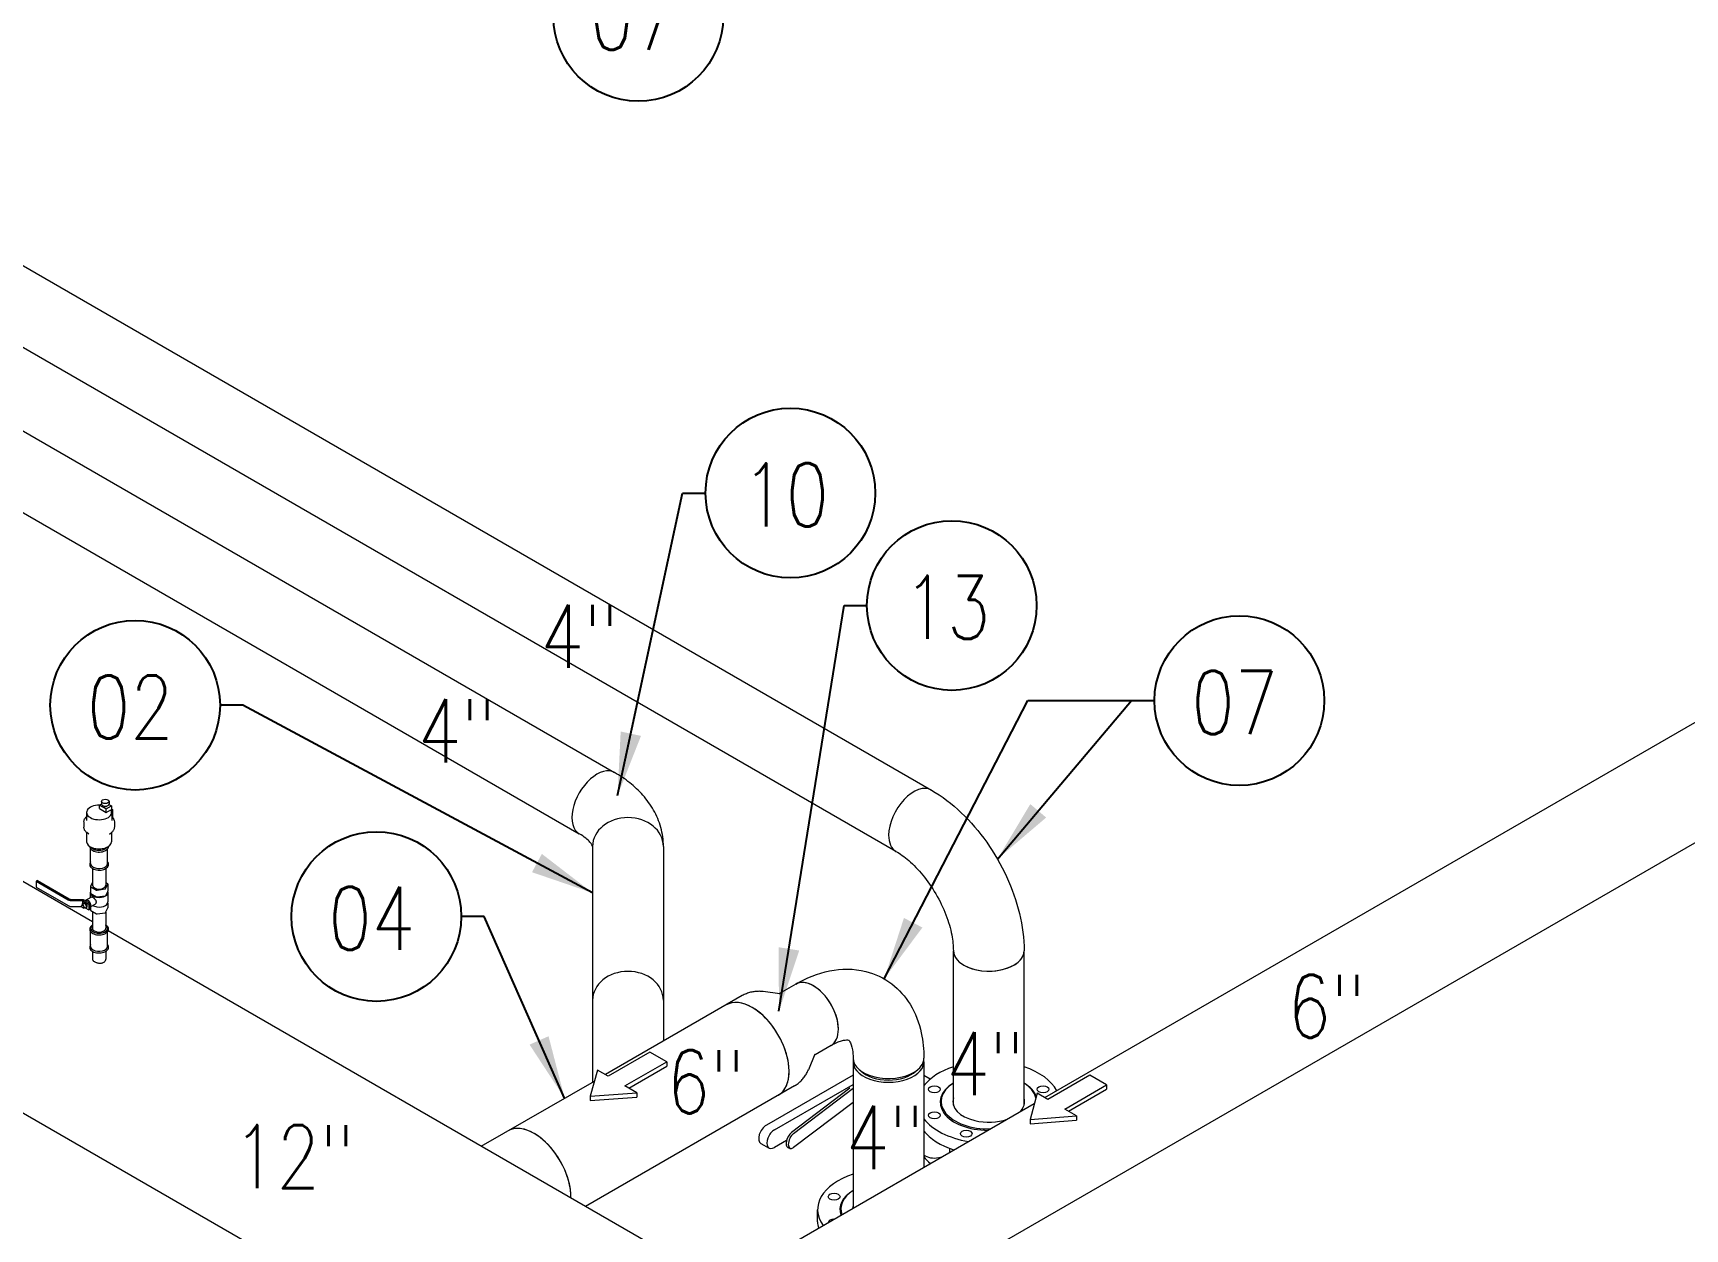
# Model space of a CAD drawing. Header units: millimetres. Extents: x -312439 to 477422, y -331570 to 212570.
# Drawn here: x 348745 to 352012, y 155326 to 157693 of the extents above; entities that cross this region are included whole.
import ezdxf

# ---------------------------------------------------------------- set-up
doc = ezdxf.new("R2010")
doc.units = ezdxf.units.MM
doc.layers.add('ARCONDTEXTO', color=4, linetype='Continuous')
doc.layers.add('TEXTO FORMATO', color=4, linetype='Continuous')
doc.styles.add('ROMAND', font='ROMAND.SHX')
doc.styles.add('ROMANS', font='romans.shx', dxfattribs={"height": 187.5})
doc.dimstyles.new('1-50 (MILIMETRO)', dxfattribs={"dimscale": 0, "dimtxt": 125, "dimasz": 125, "dimexe": 100, "dimexo": 100, "dimgap": 50, "dimtad": 0, "dimdec": 0, "dimzin": 0, "dimdsep": 46, "dimtxsty": 'ROMAND', "dimcen": -390, "dimclrd": 1, "dimclre": 1, "dimclrt": 3, "dimadec": 0, "dimazin": 0, "dimtfac": 1, "dimtdec": 0, "dimtix": 1, "dimtmove": 2, "dimatfit": 2, "dimfxl": 1, "dimtvp": 1, "dimtolj": 1, "dimtzin": 0, "dimarcsym": 0})

msp = doc.modelspace()

# ---------------------------------------------------------------- linework, layer by layer
at = {"color": 5, "linetype": 'Continuous', "lineweight": 0, "extrusion": (4.44089e-16, 0.816497, 0.57735)}
for p, q in [((350451.741, 156073.579), (346737.413, 158218.047)), ((347212.554, 158105.369), (350521.735, 156194.813)), ((346478.877, 158040.314), (349825.126, 156108.356)), ((346895.398, 157961.48), (349895.12, 156229.589)), ((348862.405, 155933.95), (346020.838, 157574.53)), ((350746.146, 155586.427), (354007.101, 157469.14)), ((350404.61, 155151.229), (354110.163, 157290.631)), ((349969.926, 154836.6), (345822.552, 157231.088)), ((348876.097, 156165.275), (348880.215, 156167.652)), ((348876.097, 156165.275), (348889.614, 156157.471)), ((348876.097, 156158.434), (348876.097, 156165.275)), ((348880.215, 156172.441), (348880.215, 156167.41)), ((348889.614, 156157.471), (348900.034, 156163.487)), ((348894.969, 156166.411), (348900.034, 156163.487)), ((348895.172, 156172.441), (348895.172, 156167.41)), ((348900.034, 156163.487), (348900.034, 156154.981)), ((348845.335, 156132.17), (348845.335, 156121.4)), ((348850.614, 156150.51), (348850.614, 156134.372)), ((348876.097, 156158.434), (348889.614, 156150.63)), ((348889.614, 156150.63), (348889.614, 156157.471)), ((348889.614, 156150.63), (348898.542, 156155.785)), ((348900.034, 156157.351), (348902.087, 156156.166)), ((348900.034, 156154.981), (348902.087, 156156.166)), ((348900.284, 156150.51), (348900.284, 156134.372)), ((348900.284, 156138.936), (348902.087, 156139.977)), ((348902.087, 156156.166), (348902.087, 156139.977)), ((348905.562, 156132.17), (348905.562, 156121.4)), ((348850.808, 156110.857), (348850.808, 156092.667)), ((348854.867, 156107.482), (348851.072, 156110.633)), ((348896.031, 156107.482), (348899.825, 156110.633)), ((348900.09, 156110.857), (348900.09, 156092.667)), ((348858.731, 156049.353), (348858.731, 156078.582)), ((348892.167, 156049.353), (348892.167, 156078.582)), ((349851.631, 156083.248), (349851.631, 155617.073)), ((349991.619, 156083.248), (349991.619, 155697.895)), ((348862.405, 156039.617), (348862.405, 156006.5)), ((348888.492, 156039.617), (348888.492, 156006.5)), ((348753.426, 156015.8), (348750.871, 156014.325)), ((348750.871, 156014.325), (348750.871, 156002.525)), ((348750.871, 156014.325), (348813.919, 155977.925)), ((348750.871, 156002.525), (348813.919, 155966.125)), ((348753.426, 156015.8), (348816.473, 155979.4)), ((348858.476, 156004.011), (348858.476, 155990.011)), ((348862.405, 156012.546), (348858.506, 156004.143)), ((348858.735, 156003.65), (348870.512, 155996.85)), ((348888.081, 155999.568), (348892.392, 156008.857)), ((348892.163, 156009.35), (348888.492, 156011.469)), ((348892.422, 156008.989), (348892.422, 155994.989)), ((348819.97, 155978.563), (348844.175, 155978.563)), ((348819.97, 155976.477), (348842.678, 155976.477)), ((348841.337, 155967.267), (348844.512, 155969.1)), ((348842.678, 155976.477), (348842.678, 155968.041)), ((348842.678, 155976.477), (348854.968, 155969.382)), ((348842.689, 155968.047), (348842.689, 155970.259)), ((348842.808, 155970.523), (348844.483, 155971.489)), ((348842.892, 155970.549), (348846.024, 155970.828)), ((348844.175, 155978.563), (348857.522, 155970.857)), ((348844.567, 155971.515), (348847.698, 155971.795)), ((348846.431, 155970.593), (348849.562, 155966.698)), ((348848.105, 155971.56), (348851.236, 155967.665)), ((348849.254, 155977.036), (348859.731, 155983.084)), ((348851.44, 155967.141), (348851.44, 155962.965)), ((348857.522, 155970.857), (348854.968, 155969.382)), ((348854.968, 155969.382), (348854.968, 155957.582)), ((348857.522, 155959.057), (348857.522, 155970.857)), ((348857.522, 155963.491), (348867.663, 155969.346)), ((348857.908, 155992.5), (348857.908, 155982.032)), ((348870.512, 155982.85), (348858.735, 155989.65)), ((348871.367, 155996.718), (348887.455, 155999.207)), ((348887.455, 155985.207), (348871.367, 155982.718)), ((348892.392, 155994.857), (348888.081, 155985.568)), ((348892.422, 155970.945), (348892.422, 155961.989)), ((348892.99, 155992.5), (348892.99, 155973.5)), ((348819.97, 155964.677), (348840.767, 155964.677)), ((348844.767, 155961.325), (348847.942, 155963.158)), ((348846.024, 155961.664), (348845.812, 155961.928)), ((348849.562, 155961.709), (348846.431, 155961.43)), ((348848.053, 155961.575), (348854.968, 155957.582)), ((348849.646, 155961.735), (348851.321, 155962.702)), ((348849.765, 155966.174), (348849.765, 155961.999)), ((348854.968, 155957.582), (348857.522, 155959.057)), ((348858.476, 155964.041), (348858.476, 155957.011)), ((348858.735, 155956.65), (348870.512, 155949.85)), ((348862.405, 155954.531), (348862.405, 155921.324)), ((348871.367, 155949.718), (348887.455, 155952.207)), ((348888.081, 155952.568), (348892.392, 155961.857)), ((348888.492, 155953.454), (348888.492, 155921.324)), ((348858.731, 155921.219), (348858.731, 155921.324)), ((348858.731, 155885.43), (348858.731, 155914.659)), ((348892.167, 155921.219), (348892.167, 155921.324)), ((348892.167, 155885.43), (348892.167, 155914.659)), ((350168.212, 155180.042), (348893.145, 155916.203)), ((348862.405, 155875.694), (348862.405, 155860.01)), ((348888.492, 155875.694), (348888.492, 155860.01)), ((350565.224, 155571.626), (350565.224, 155877.021)), ((350705.212, 155571.626), (350705.212, 155877.021)), ((350253.421, 155810.863), (350221.613, 155792.498)), ((350147.711, 155788.015), (349876.965, 155631.699)), ((350222.086, 155791.934), (350189.104, 155796.046)), ((350323.415, 155689.629), (350291.607, 155671.265)), ((350291.355, 155671.957), (350278.426, 155641.338)), ((350366.904, 155657.14), (350366.904, 155367.472)), ((350506.893, 155657.14), (350506.893, 155448.294)), ((349631.442, 155489.947), (349855.145, 155619.102)), ((350250.774, 155609.506), (349837.566, 155370.941)), ((350366.904, 155630.904), (350195.38, 155531.875)), ((350211.411, 155522.62), (350366.904, 155612.394)), ((350519.58, 155622.822), (350506.893, 155630.275)), ((350360.69, 155605.306), (350244.846, 155517.218)), ((350249.139, 155515.336), (350366.904, 155604.885)), ((350366.904, 155576.885), (350249.139, 155487.336)), ((350158.221, 155246.988), (350725.334, 155574.412)), ((350184.664, 155495.813), (350200.694, 155486.558)), ((350235.296, 155501.41), (350211.411, 155487.62)), ((350237.962, 155487.514), (350242.255, 155485.632)), ((350557.833, 155485.701), (350557.833, 155477.705)), ((350565.847, 155482.858), (350565.847, 155482.332)), ((350536.296, 155467.658), (350543.236, 155469.277)), ((350296.665, 155340.721), (350296.665, 155364.521))]:
    msp.add_line(p, q, dxfattribs=at)
at = {"color": 4, "linetype": 'Continuous', "lineweight": 0, "extrusion": (4.44089e-16, 0.816497, 0.57735)}
for p, q in [((349964.957, 155676.216), (349882.408, 155628.557)), ((349998.173, 155657.039), (349964.957, 155676.216)), ((349861.037, 155640.895), (349846.987, 155588.929)), ((349882.408, 155628.557), (349861.037, 155640.895)), ((349915.624, 155609.379), (349998.173, 155657.039)), ((349923.023, 155605.108), (349998.173, 155648.496)), ((349998.173, 155657.039), (349998.173, 155648.496)), ((349939.113, 155595.818), (349915.624, 155609.379)), ((350834.874, 155630.519), (350752.325, 155582.859)), ((350785.541, 155563.682), (350868.091, 155611.342)), ((350868.091, 155611.342), (350834.874, 155630.519)), ((350868.091, 155611.342), (350868.091, 155602.798)), ((349846.987, 155588.929), (349939.113, 155595.818)), ((349846.987, 155588.929), (349846.987, 155580.386)), ((349846.987, 155580.386), (349939.113, 155587.275)), ((349939.113, 155595.818), (349939.113, 155587.275)), ((350730.954, 155595.198), (350716.904, 155543.232)), ((350752.325, 155582.859), (350730.954, 155595.198)), ((350792.94, 155559.41), (350868.091, 155602.798)), ((350716.904, 155543.232), (350809.03, 155550.121)), ((350716.904, 155543.232), (350716.904, 155534.688)), ((350809.03, 155550.121), (350785.541, 155563.682)), ((350809.03, 155550.121), (350809.03, 155541.577)), ((350716.904, 155534.688), (350809.03, 155541.577))]:
    msp.add_line(p, q, dxfattribs=at)
at = {"color": 5, "linetype": 'Continuous', "lineweight": 0}
for centre, major_axis, ratio, start_param, end_param in [((349860.123, 156168.973), (-34.997, -60.617), 0.57735027, 3.14159265, 6.28318531), ((350486.738, 156134.196), (34.997, 60.617), 0.57735027, 0, 2.35619449), ((348875.449, 156150.51), (24.835, 0), 0.57735027, 1.54468172, 6.6599041), ((348887.694, 156167.41), (7.478, 0), 0.57735027, 3.14159265, 6.28318531), ((348887.845, 156164.508), (3.965, 0), 0.57735027, 3.55478189, 5.93036377), ((349921.625, 156083.248), (69.994, 0), 0.81649658, 0, 3.14159265), ((350486.738, 156134.196), (34.997, 60.617), 0.57735027, 2.35619449, 3.14159265), ((348875.449, 156092.667), (24.641, 0), 0.57735027, 3.14159265, 6.28318531), ((348875.449, 156085.142), (16.718, 0), 0.57735027, 3.51203968, 3.92699082), ((348875.449, 156085.248), (16.718, 0), 0.57735027, 3.52948655, 3.92699082), ((348875.449, 156085.142), (16.718, 0), 0.57735027, 3.92699082, 5.91273828), ((348875.449, 156085.248), (16.718, 0), 0.57735027, 3.92699082, 5.89529141), ((348875.449, 156049.353), (16.718, 0), 0.57735027, 3.14159265, 3.92699082), ((348875.449, 156049.353), (16.718, 0), 0.57735027, 3.92699082, 6.28318531), ((348859.36, 156004.011), (-0.885, 0), 0.57735027, 6.02138592, 7.06858347), ((348875.449, 156006.5), (-13.044, 0), 0.57735027, 0, 3.14159265), ((348887.226, 155999.7), (0.885, 0), 0.57735027, 4.97418837, 6.02138592), ((348891.537, 156008.989), (0.885, 0), 0.57735027, 6.02138592, 7.06858347), ((348819.97, 155981.418), (8.558, 0), 0.57735027, 3.92699082, 4.71238898), ((348819.97, 155981.418), (4.945, 0), 0.57735027, 3.92699082, 4.71238898), ((348843.096, 155970.024), (-0.288, 0.498), 0.57735027, 6.02138592, 7.06858347), ((348844.77, 155970.991), (-0.288, 0.498), 0.57735027, 6.02138592, 6.28318531), ((348846.227, 155970.304), (0.288, -0.498), 0.57735027, 1.83259571, 2.87979327), ((348847.902, 155971.271), (-0.288, 0.498), 0.57735027, 4.97418837, 6.02138592), ((348853.22, 155970.166), (-3.966, 6.869), 0.57735027, 5.49778714, 6.55625261), ((348849.358, 155966.409), (0.288, -0.498), 0.57735027, 0.78539816, 1.83259571), ((348851.033, 155967.375), (-0.288, 0.498), 0.57735027, 3.92699082, 4.97418837), ((348853.22, 155970.166), (-3.966, 6.869), 0.57735027, 3.23048199, 5.49778714), ((348875.449, 155992.5), (-17.541, 0), 0.57735027, 6.02811046, 6.54498469), ((348859.36, 155990.011), (-0.885, 0), 0.57735027, 0, 0.26179939), ((348875.449, 155992.5), (-17.541, 0), 0.57735027, 0.26179939, 1.30899694), ((348859.36, 155990.011), (-0.885, 0), 0.57735027, 0.26179939, 0.78539816), ((348871.138, 155997.211), (0.885, 0), 0.57735027, 3.92699082, 4.97418837), ((348871.138, 155983.211), (-0.885, 0), 0.57735027, 0.78539816, 1.30899694), ((348875.449, 155992.5), (-17.541, 0), 0.57735027, 1.30899694, 2.35619449), ((348871.138, 155983.211), (-0.885, 0), 0.57735027, 1.30899694, 1.83259571), ((348887.226, 155985.7), (0.885, 0), 0.57735027, 4.97418837, 5.49778714), ((348875.449, 155992.5), (-17.541, 0), 0.57735027, 2.35619449, 3.3966675), ((348887.226, 155985.7), (0.885, 0), 0.57735027, 5.49778714, 6.02138592), ((348875.449, 155973.5), (-17.541, 0), 0.57735027, 2.35619449, 3.14159265), ((348891.537, 155994.989), (0.885, 0), 0.57735027, 6.02138592, 6.28318531), ((348819.97, 155969.618), (8.558, 0), 0.57735027, 3.92699082, 4.71238898), ((348846.227, 155961.954), (-0.288, 0.498), 0.57735027, 1.83259571, 2.87979327), ((348849.358, 155962.234), (0.288, -0.498), 0.57735027, 6.02138592, 7.06858347), ((348851.033, 155963.2), (0.288, -0.498), 0.57735027, 0, 0.78539816), ((348859.36, 155957.011), (-0.885, 0), 0.57735027, 0, 0.78539816), ((348875.449, 155973.5), (-17.541, 0), 0.57735027, 0.76159837, 1.30899694), ((348871.138, 155950.211), (0.885, 0), 0.57735027, 3.92699082, 4.97418837), ((348875.449, 155973.5), (-17.541, 0), 0.57735027, 1.30899694, 2.35619449), ((348887.226, 155952.7), (0.885, 0), 0.57735027, 4.97418837, 6.02138592), ((348891.537, 155961.989), (0.885, 0), 0.57735027, 6.02138592, 6.28318531), ((348875.449, 155921.324), (16.718, 0), 0.57735027, 2.46581343, 3.92699082), ((348875.449, 155921.219), (16.718, 0), 0.57735027, 3.14159265, 3.92699082), ((348875.449, 155921.324), (13.044, 0), 0.57735027, 3.14159265, 3.92699082), ((348875.449, 155921.324), (16.718, 0), 0.57735027, 3.92699082, 6.95896453), ((348875.449, 155921.219), (16.718, 0), 0.57735027, 3.92699082, 6.28318531), ((348875.449, 155921.324), (13.044, 0), 0.57735027, 3.92699082, 6.28318531), ((348875.449, 155885.43), (16.718, 0), 0.57735027, 3.14159265, 3.92699082), ((348875.449, 155885.43), (16.718, 0), 0.57735027, 3.92699082, 6.28318531), ((350635.218, 155877.021), (69.994, 0), 0.57735027, 3.14159265, 3.92699082), ((350635.218, 155877.021), (-69.994, 0), 0.57735027, 0, 3.14159265), ((350635.218, 155877.021), (69.994, 0), 0.57735027, 3.92699082, 6.28318531), ((349921.625, 155778.931), (69.994, 0), 0.81649658, 0, 3.14159265), ((350288.418, 155750.246), (34.997, -60.617), 0.57735027, 0, 3.14159265), ((350288.418, 155750.246), (-34.997, 60.617), 0.57735027, 3.92699082, 6.28318531), ((350167.435, 155680.396), (51.531, -89.255), 0.57735027, 0, 3.14159265), ((350167.435, 155680.396), (51.531, -89.255), 0.57735027, 2.35619449, 3.14159265), ((350167.435, 155680.396), (51.531, -89.255), 0.57735027, 0, 2.35619449), ((350288.418, 155750.246), (-34.997, 60.617), 0.57735027, 3.14159265, 3.92699082), ((350436.898, 155657.14), (-69.994, 0), 0.57735027, 6.19172624, 9.51623703), ((350436.898, 155664.521), (69.994, 0), 0.57735027, 3.14159265, 5.49778714), ((350436.898, 155664.521), (69.994, 0), 0.57735027, 5.49778714, 6.28318531), ((350635.218, 155577.021), (140.233, 0), 0.57735027, 2.09338692, 2.72651975), ((350635.218, 155577.021), (140.233, 0), 0.57735027, 0.28794443, 1.04820573), ((350436.898, 155657.14), (-62.621, 0), 0.57735027, 0.53348351, 2.60810915), ((350635.218, 155577.021), (-96.142, 0), 0.57735027, 5.52782631, 7.83843395), ((350635.218, 155578.621), (-94.183, 0), 0.57735027, 5.55018906, 7.88883272), ((350635.218, 155577.021), (-96.142, 0), 0.57735027, 3.35389301, 3.89695165), ((350635.218, 155578.621), (-94.183, 0), 0.57735027, 3.2799843, 3.8745889), ((350635.218, 155578.621), (71.035, 0), 0.57735027, 2.97018023, 4.3196899), ((350635.218, 155578.621), (71.035, 0), 0.57735027, 5.74489478, 6.45459773), ((350635.218, 155577.021), (140.233, 0), 0.57735027, 3.55666556, 4.42444455), ((350635.218, 155578.621), (71.035, 0), 0.57735027, 4.3196899, 5.25067951), ((349735.965, 155431.287), (51.531, -89.255), 0.57735027, 0.78539816, 3.14159265), ((349735.965, 155431.287), (-51.531, 89.255), 0.57735027, 5.49778714, 6.28318531), ((349735.965, 155431.287), (-51.531, 89.255), 0.57735027, 3.90694986, 5.49778714), ((350195.38, 155514.375), (-10.717, -18.562), 0.57735027, 3.92699082, 6.28318531), ((350211.411, 155505.12), (10.717, 18.562), 0.57735027, 0.78539816, 3.92699082), ((350244.846, 155503.218), (-6.884, -15.704), 0.49374699, 3.86764395, 6.28318531), ((350249.139, 155501.336), (6.884, 15.704), 0.49374699, 0.7260513, 3.86764395), ((350635.218, 155553.221), (-140.233, 0), 0.57735027, 0.4150729, 1.05809455), ((350527.34, 155526.457), (-23.909, 0), 0.57735027, 0.54485117, 0.7384428), ((350527.34, 155480.457), (-23.909, 0), 0.57735027, 0.54485117, 1.95477066), ((350635.218, 155501.994), (-140.233, 0), 0.57735027, 0.4150729, 0.60637668), ((350436.898, 155364.521), (140.233, 0), 0.57735027, 2.09338692, 3.53859331), ((349735.965, 155431.287), (51.531, -89.255), 0.57735027, 0.76535721, 0.78539816), ((350436.898, 155364.521), (96.142, 0), 0.57735027, 2.38623365, 3.34177445), ((350436.898, 155366.121), (94.183, 0), 0.57735027, 2.4085964, 3.3529061), ((350436.898, 155366.121), (71.035, 0), 0.57735027, 2.97018023, 3.12314351), ((350436.898, 155340.721), (140.233, 0), 0.57735027, 3.14159265, 3.3001785), ((350329.404, 155338.814), (11.635, 0), 0.57735027, 1.61485815, 3.09753083)]:
    msp.add_ellipse(centre, major_axis=major_axis, ratio=ratio, start_param=start_param, end_param=end_param, dxfattribs=at)
for centre, major_axis in [((348887.694, 156172.441), (7.478, 0)), ((348843.052, 155964.296), (1.715, -2.971)), ((350527.724, 155602.728), (11.635, 0)), ((350742.712, 155602.728), (-11.635, 0)), ((350527.724, 155551.314), (11.635, 0)), ((350590.693, 155514.959), (11.635, 0)), ((350329.404, 155390.228), (11.635, 0))]:
    msp.add_ellipse(centre, major_axis=major_axis, ratio=0.57735027, dxfattribs=at)
for points, knots in [([(349991.619, 156083.248), (349991.619, 156095.943), (349989.861, 156108.625), (349983.219, 156132.836), (349978.357, 156144.357), (349966.334, 156165.721), (349959.184, 156175.575), (349943.252, 156193.627), (349934.47, 156201.835), (349915.667, 156216.777), (349905.643, 156223.514), (349895.12, 156229.589)], [0.785398163, 0.785398163, 0.785398163, 0.785398163, 0.942477796, 0.942477796, 1.099557429, 1.099557429, 1.256637061, 1.256637061, 1.413716694, 1.413716694, 1.570796327, 1.570796327, 1.570796327, 1.570796327]), ([(350521.735, 156194.813), (350542.781, 156182.662), (350562.557, 156167.465), (350599.237, 156132.526), (350616.13, 156112.766), (350646.251, 156070.106), (350659.471, 156047.209), (350681.355, 155999.793), (350690.021, 155975.283), (350701.94, 155926.047), (350705.212, 155901.323), (350705.212, 155877.021)], [4.71238898, 4.71238898, 4.71238898, 4.71238898, 5.02654825, 5.02654825, 5.34070751, 5.34070751, 5.65486678, 5.65486678, 5.96902604, 5.96902604, 6.28318531, 6.28318531, 6.28318531, 6.28318531]), ([(348845.335, 156132.17), (348845.335, 156134.025), (348845.836, 156135.877), (348847.694, 156139.249), (348848.986, 156140.783), (348850.614, 156142.172)], [2.35619449, 2.35619449, 2.35619449, 2.35619449, 2.664155444, 2.664155444, 2.951007034, 2.951007034, 2.951007034, 2.951007034]), ([(348902.087, 156140.423), (348903.125, 156139.269), (348903.948, 156138.042), (348905.211, 156135.278), (348905.562, 156133.725), (348905.562, 156132.17)], [5.018769743, 5.018769743, 5.018769743, 5.018769743, 5.23968862, 5.23968862, 5.497787144, 5.497787144, 5.497787144, 5.497787144]), ([(348851.072, 156110.633), (348850.358, 156111.227), (348849.699, 156111.851), (348848.506, 156113.155), (348847.972, 156113.835), (348847.039, 156115.246), (348846.642, 156115.976), (348845.997, 156117.478), (348845.75, 156118.248), (348845.419, 156119.813), (348845.335, 156120.607), (348845.335, 156121.4)], [1.748716859, 1.748716859, 1.748716859, 1.748716859, 1.870212385, 1.870212385, 1.991707912, 1.991707912, 2.113203438, 2.113203438, 2.234698964, 2.234698964, 2.35619449, 2.35619449, 2.35619449, 2.35619449]), ([(348905.562, 156121.4), (348905.562, 156120.607), (348905.478, 156119.813), (348905.147, 156118.248), (348904.901, 156117.478), (348904.256, 156115.976), (348903.858, 156115.246), (348902.926, 156113.835), (348902.391, 156113.155), (348901.198, 156111.851), (348900.54, 156111.227), (348899.825, 156110.633)], [5.497787144, 5.497787144, 5.497787144, 5.497787144, 5.61928267, 5.61928267, 5.740778196, 5.740778196, 5.862273722, 5.862273722, 5.983769249, 5.983769249, 6.105264775, 6.105264775, 6.105264775, 6.105264775]), ([(349851.631, 156083.248), (349851.631, 156083.248), (349851.658, 156083.262), (349851.421, 156084.129), (349851.133, 156084.99), (349849.566, 156087.775), (349848.276, 156089.686), (349844.241, 156094.258), (349841.499, 156096.908), (349834.452, 156102.508), (349830.151, 156105.454), (349825.126, 156108.356)], [0.785398163, 0.785398163, 0.785398163, 0.785398163, 0.942477796, 0.942477796, 1.099557429, 1.099557429, 1.256637061, 1.256637061, 1.413716694, 1.413716694, 1.570796327, 1.570796327, 1.570796327, 1.570796327]), ([(348856.902, 156083.301), (348856.933, 156082.613), (348857.062, 156081.928), (348857.66, 156080.111), (348858.31, 156079.03), (348860.126, 156076.963), (348861.35, 156076.004), (348864.247, 156074.345), (348865.943, 156073.66), (348869.584, 156072.658), (348871.528, 156072.34), (348875.47, 156072.089), (348877.466, 156072.155), (348881.332, 156072.663), (348883.201, 156073.105), (348886.086, 156074.144), (348887.186, 156074.647), (348888.189, 156075.226)], [3.95353715, 3.95353715, 3.95353715, 3.95353715, 4.11459841, 4.11459841, 4.39655275, 4.39655275, 4.71632468, 4.71632468, 5.05291947, 5.05291947, 5.38826216, 5.38826216, 5.72152189, 5.72152189, 6.05524298, 6.05524298, 6.28318531, 6.28318531, 6.28318531, 6.28318531]), ([(348888.189, 156075.226), (348889.669, 156076.081), (348890.941, 156077.102), (348892.846, 156079.385), (348893.509, 156080.637), (348893.914, 156082.406), (348893.975, 156082.853), (348893.996, 156083.301)], [0, 0, 0, 0, 0.336553874, 0.336553874, 0.653994212, 0.653994212, 0.75885183, 0.75885183, 0.75885183, 0.75885183]), ([(350451.741, 156073.579), (350459.648, 156069.014), (350468.345, 156062.831), (350486.446, 156047.107), (350495.862, 156037.413), (350514.069, 156015.207), (350522.821, 156002.602), (350538.351, 155975.947), (350545.097, 155961.881), (350555.701, 155934.245), (350559.59, 155920.672), (350564.225, 155896.694), (350565.224, 155886.116), (350565.224, 155877.021)], [4.71238898, 4.71238898, 4.71238898, 4.71238898, 4.95951548, 4.95951548, 5.21999811, 5.21999811, 5.49094702, 5.49094702, 5.76578598, 5.76578598, 6.03700406, 6.03700406, 6.28318531, 6.28318531, 6.28318531, 6.28318531]), ([(348858.731, 156052.913), (348858.664, 156052.826), (348858.598, 156052.738), (348857.717, 156051.52), (348857.168, 156050.256), (348856.804, 156047.783), (348856.912, 156046.597), (348857.66, 156044.322), (348858.31, 156043.241), (348860.126, 156041.175), (348861.35, 156040.216), (348864.247, 156038.556), (348865.943, 156037.872), (348869.584, 156036.869), (348871.528, 156036.551), (348875.47, 156036.301), (348877.466, 156036.367), (348881.332, 156036.875), (348883.201, 156037.317), (348886.086, 156038.356), (348887.186, 156038.858), (348888.189, 156039.437)], [3.50696779, 3.50696779, 3.50696779, 3.50696779, 3.53144164, 3.53144164, 3.84222219, 3.84222219, 4.11459841, 4.11459841, 4.39655275, 4.39655275, 4.71632468, 4.71632468, 5.05291947, 5.05291947, 5.38826216, 5.38826216, 5.72152189, 5.72152189, 6.05524298, 6.05524298, 6.28318531, 6.28318531, 6.28318531, 6.28318531]), ([(348888.189, 156039.437), (348889.669, 156040.292), (348890.941, 156041.314), (348892.846, 156043.596), (348893.509, 156044.849), (348894.078, 156047.335), (348894.064, 156048.542), (348893.484, 156050.842), (348892.927, 156051.931), (348892.167, 156052.913)], [0, 0, 0, 0, 0.33655387, 0.33655387, 0.65399421, 0.65399421, 0.929963, 0.929963, 1.20542119, 1.20542119, 1.20542119, 1.20542119]), ([(348869.995, 155973.375), (348869.995, 155973.788), (348869.942, 155974.224), (348869.726, 155975.108), (348869.563, 155975.556), (348869.143, 155976.442), (348868.887, 155976.879), (348868.311, 155977.721), (348867.992, 155978.126), (348867.334, 155978.883), (348866.971, 155979.262), (348866.205, 155979.994), (348865.802, 155980.348), (348864.99, 155981.008), (348864.581, 155981.315), (348863.787, 155981.866), (348863.403, 155982.109), (348862.688, 155982.522), (348862.336, 155982.704), (348861.671, 155982.995), (348861.358, 155983.105), (348860.791, 155983.241), (348860.535, 155983.267), (348860.087, 155983.236), (348859.894, 155983.179), (348859.731, 155983.084)], [0, 0, 0, 0, 1.24074145, 1.24074145, 2.4814829, 2.4814829, 3.72222435, 3.72222435, 4.9629658, 4.9629658, 6.2015565, 6.2015565, 7.4401472, 7.4401472, 8.6787379, 8.6787379, 9.9173286, 9.9173286, 11.1559193, 11.1559193, 12.39451, 12.39451, 13.63310071, 13.63310071, 14.87169141, 14.87169141, 14.87169141, 14.87169141]), ([(348867.663, 155969.346), (348867.992, 155969.536), (348868.311, 155969.774), (348868.887, 155970.334), (348869.143, 155970.656), (348869.563, 155971.362), (348869.726, 155971.746), (348869.942, 155972.546), (348869.995, 155972.961), (348869.995, 155973.375)], [34.70634861, 34.70634861, 34.70634861, 34.70634861, 35.94709006, 35.94709006, 37.18783151, 37.18783151, 38.42857296, 38.42857296, 39.66931441, 39.66931441, 39.66931441, 39.66931441]), ([(348862.405, 155927.955), (348862.272, 155927.874), (348862.141, 155927.792), (348860.603, 155926.803), (348859.415, 155925.733), (348857.717, 155923.386), (348857.168, 155922.121), (348856.804, 155919.648), (348856.912, 155918.462), (348857.66, 155916.188), (348858.31, 155915.107), (348860.126, 155913.04), (348861.35, 155912.081), (348864.247, 155910.421), (348865.943, 155909.737), (348869.584, 155908.735), (348871.528, 155908.416), (348875.47, 155908.166), (348877.466, 155908.232), (348881.332, 155908.74), (348883.201, 155909.182), (348886.086, 155910.221), (348887.186, 155910.724), (348888.189, 155911.303)], [3.16483362, 3.16483362, 3.16483362, 3.16483362, 3.19573225, 3.19573225, 3.53144164, 3.53144164, 3.84222219, 3.84222219, 4.11459841, 4.11459841, 4.39655275, 4.39655275, 4.71632468, 4.71632468, 5.05291947, 5.05291947, 5.38826216, 5.38826216, 5.72152189, 5.72152189, 6.05524298, 6.05524298, 6.28318531, 6.28318531, 6.28318531, 6.28318531]), ([(348888.189, 155911.303), (348889.669, 155912.157), (348890.941, 155913.179), (348892.846, 155915.461), (348893.509, 155916.714), (348894.078, 155919.2), (348894.064, 155920.407), (348893.482, 155922.715), (348892.92, 155923.81), (348891.282, 155925.917), (348890.15, 155926.904), (348888.717, 155927.817), (348888.605, 155927.887), (348888.492, 155927.955)], [0, 0, 0, 0, 0.33655387, 0.33655387, 0.65399421, 0.65399421, 0.929963, 0.929963, 1.20718559, 1.20718559, 1.52135554, 1.52135554, 1.54755536, 1.54755536, 1.54755536, 1.54755536]), ([(348858.731, 155888.99), (348858.664, 155888.903), (348858.598, 155888.815), (348857.717, 155887.597), (348857.168, 155886.333), (348856.804, 155883.86), (348856.912, 155882.674), (348857.66, 155880.399), (348858.31, 155879.318), (348860.126, 155877.252), (348861.35, 155876.293), (348864.247, 155874.633), (348865.943, 155873.948), (348869.584, 155872.946), (348871.528, 155872.628), (348875.47, 155872.378), (348877.466, 155872.444), (348881.332, 155872.951), (348883.201, 155873.394), (348886.086, 155874.432), (348887.186, 155874.935), (348888.189, 155875.514)], [3.50696779, 3.50696779, 3.50696779, 3.50696779, 3.53144164, 3.53144164, 3.84222219, 3.84222219, 4.11459841, 4.11459841, 4.39655275, 4.39655275, 4.71632468, 4.71632468, 5.05291947, 5.05291947, 5.38826216, 5.38826216, 5.72152189, 5.72152189, 6.05524298, 6.05524298, 6.28318531, 6.28318531, 6.28318531, 6.28318531]), ([(348888.189, 155875.514), (348889.669, 155876.369), (348890.941, 155877.39), (348892.846, 155879.673), (348893.509, 155880.926), (348894.078, 155883.412), (348894.064, 155884.619), (348893.484, 155886.919), (348892.927, 155888.008), (348892.167, 155888.99)], [0, 0, 0, 0, 0.33655387, 0.33655387, 0.65399421, 0.65399421, 0.929963, 0.929963, 1.20542119, 1.20542119, 1.20542119, 1.20542119]), ([(348862.405, 155860.01), (348862.405, 155859.62), (348862.483, 155859.216), (348862.812, 155858.402), (348863.062, 155857.992), (348863.727, 155857.185), (348864.141, 155856.788), (348865.099, 155856.027), (348865.644, 155855.664), (348866.807, 155854.992), (348867.464, 155854.662), (348868.891, 155854.045), (348869.663, 155853.758), (348871.27, 155853.253), (348872.107, 155853.036), (348873.788, 155852.689), (348874.633, 155852.561), (348876.265, 155852.399), (348877.11, 155852.36), (348878.791, 155852.391), (348879.628, 155852.461), (348881.235, 155852.721), (348882.006, 155852.911), (348883.434, 155853.399), (348884.09, 155853.698), (348885.254, 155854.369), (348885.798, 155854.764), (348886.757, 155855.654), (348887.171, 155856.149), (348887.835, 155857.2), (348888.086, 155857.757), (348888.415, 155858.886), (348888.492, 155859.458), (348888.492, 155860.01)], [8.05775699, 8.05775699, 8.05775699, 8.05775699, 10.07195981, 10.07195981, 12.08616262, 12.08616262, 14.10036543, 14.10036543, 16.11456825, 16.11456825, 18.12877106, 18.12877106, 20.14297387, 20.14297387, 22.15717669, 22.15717669, 24.1713795, 24.1713795, 26.18581875, 26.18581875, 28.200258, 28.200258, 30.21469724, 30.21469724, 32.22913649, 32.22913649, 34.24357574, 34.24357574, 36.25801499, 36.25801499, 38.27245424, 38.27245424, 40.28689348, 40.28689348, 40.28689348, 40.28689348]), ([(350253.421, 155810.863), (350274.467, 155823.014), (350296.832, 155832.181), (350343.511, 155841.617), (350367.998, 155841.953), (350410.253, 155831.413), (350428.092, 155822.947), (350458.019, 155800.117), (350470.229, 155786.154), (350490.429, 155753.278), (350497.571, 155734.006), (350505.322, 155697.987), (350506.893, 155681.348), (350506.893, 155664.521)], [4.71238898, 4.71238898, 4.71238898, 4.71238898, 5.02654825, 5.02654825, 5.33378375, 5.33378375, 5.57200607, 5.57200607, 5.8007641, 5.8007641, 6.06565523, 6.06565523, 6.28318531, 6.28318531, 6.28318531, 6.28318531]), ([(350189.104, 155796.046), (350186.48, 155796.374), (350183.792, 155796.565), (350178.312, 155796.625), (350175.521, 155796.494), (350169.883, 155795.862), (350167.038, 155795.36), (350161.368, 155793.953), (350158.545, 155793.047), (350153.015, 155790.828), (350150.31, 155789.515), (350147.711, 155788.015)], [1.944405814, 1.944405814, 1.944405814, 1.944405814, 2.026763549, 2.026763549, 2.109121285, 2.109121285, 2.19147902, 2.19147902, 2.273836755, 2.273836755, 2.35619449, 2.35619449, 2.35619449, 2.35619449]), ([(350220.75, 155792.101), (350220.813, 155792.122), (350220.883, 155792.148), (350221.158, 155792.259), (350221.39, 155792.37), (350221.613, 155792.498)], [2.243979346, 2.243979346, 2.243979346, 2.243979346, 2.273836755, 2.273836755, 2.35619449, 2.35619449, 2.35619449, 2.35619449]), ([(350323.415, 155689.629), (350331.322, 155694.194), (350338.422, 155697.12), (350349.481, 155700.283), (350353.412, 155700.562), (350358.444, 155700.36), (350358.405, 155700.034), (350358.421, 155700.025), (350359.034, 155699.947), (350362.3, 155694.139), (350364.447, 155688.785), (350366.454, 155676.121), (350366.904, 155670.66), (350366.904, 155664.521)], [4.71238898, 4.71238898, 4.71238898, 4.71238898, 4.95951548, 4.95951548, 5.20340272, 5.20340272, 5.51332808, 5.51332808, 5.82748735, 5.82748735, 6.11701485, 6.11701485, 6.28318531, 6.28318531, 6.28318531, 6.28318531]), ([(350250.774, 155609.506), (350253.372, 155611.006), (350255.862, 155612.693), (350260.548, 155616.372), (350262.745, 155618.364), (350266.798, 155622.571), (350268.655, 155624.784), (350272.022, 155629.35), (350273.531, 155631.702), (350276.218, 155636.478), (350277.397, 155638.902), (350278.426, 155641.338)], [5.497787144, 5.497787144, 5.497787144, 5.497787144, 5.580144879, 5.580144879, 5.662502614, 5.662502614, 5.744860349, 5.744860349, 5.827218085, 5.827218085, 5.90957582, 5.90957582, 5.90957582, 5.90957582]), ([(350291.607, 155671.265), (350291.385, 155671.136), (350291.172, 155670.991), (350290.939, 155670.808), (350290.882, 155670.76), (350290.831, 155670.716)], [5.497787144, 5.497787144, 5.497787144, 5.497787144, 5.580144879, 5.580144879, 5.610002288, 5.610002288, 5.610002288, 5.610002288])]:
    msp.add_open_spline(points, degree=3, knots=knots, dxfattribs=at)
at = {"layer": 'TEXTO FORMATO', "color": 1}
for centre in [(349942.035, 157725.664), (350242.911, 156782.601), (350562.136, 156559.999), (348946.774, 156362.699), (351130.99, 156371.766), (349423.929, 155944.539)]:
    msp.add_circle(centre, 167.835, dxfattribs=at)

# ---------------------------------------------------------------- texts
at = {"layer": 'ARCONDTEXTO', "color": 3, "linetype": 'Continuous', "lineweight": -3, "style": 'ROMANS', "width": 0.8}
for s, p in [('07', (349846.716, 157659.598)), ('10', (350147.592, 156716.536)), ('13', (350466.818, 156493.933)), ('07', (351035.672, 156305.7)), ('02', (348851.456, 156296.634)), ('04', (349328.611, 155878.473))]:
    msp.add_text(s, height=125, dxfattribs=at).set_placement(p)
at = {"layer": 'ARCONDTEXTO', "linetype": 'Continuous', "lineweight": -3, "style": 'ROMANS', "width": 0.8}
for s, p in [('4"', (349748.356, 156436.494)), ('4"', (349505.716, 156249.583)), ('6"', (351226.249, 155704.495)), ('4"', (350551.171, 155590.871)), ('6"', (349998.432, 155554.883)), ('4"', (350352.451, 155444.976)), ('12"', (349140.654, 155406.884))]:
    msp.add_text(s, height=125, dxfattribs=at).set_placement(p)

# ---------------------------------------------------------------- leaders
at = {"layer": 'TEXTO FORMATO'}
for points in [[(349900.965, 156184.197), (350029.742, 156782.601), (350075.076, 156782.601)], [(350220.19, 155757.197), (350348.968, 156559.999), (350394.301, 156559.999)], [(349851.631, 155991.253), (349159.943, 156362.699), (349114.61, 156362.699)], [(350428.396, 155821.242), (350712.687, 156371.766), (350917.822, 156371.766)], [(350652.346, 156058.36), (350917.822, 156371.766), (350963.155, 156371.766)], [(349796.316, 155585.137), (349637.098, 155944.539), (349591.765, 155944.539)]]:
    msp.add_leader(points, dimstyle='1-50 (MILIMETRO)', override={"dimscale": 1}, dxfattribs=at)

doc.saveas('drawing.dxf')
